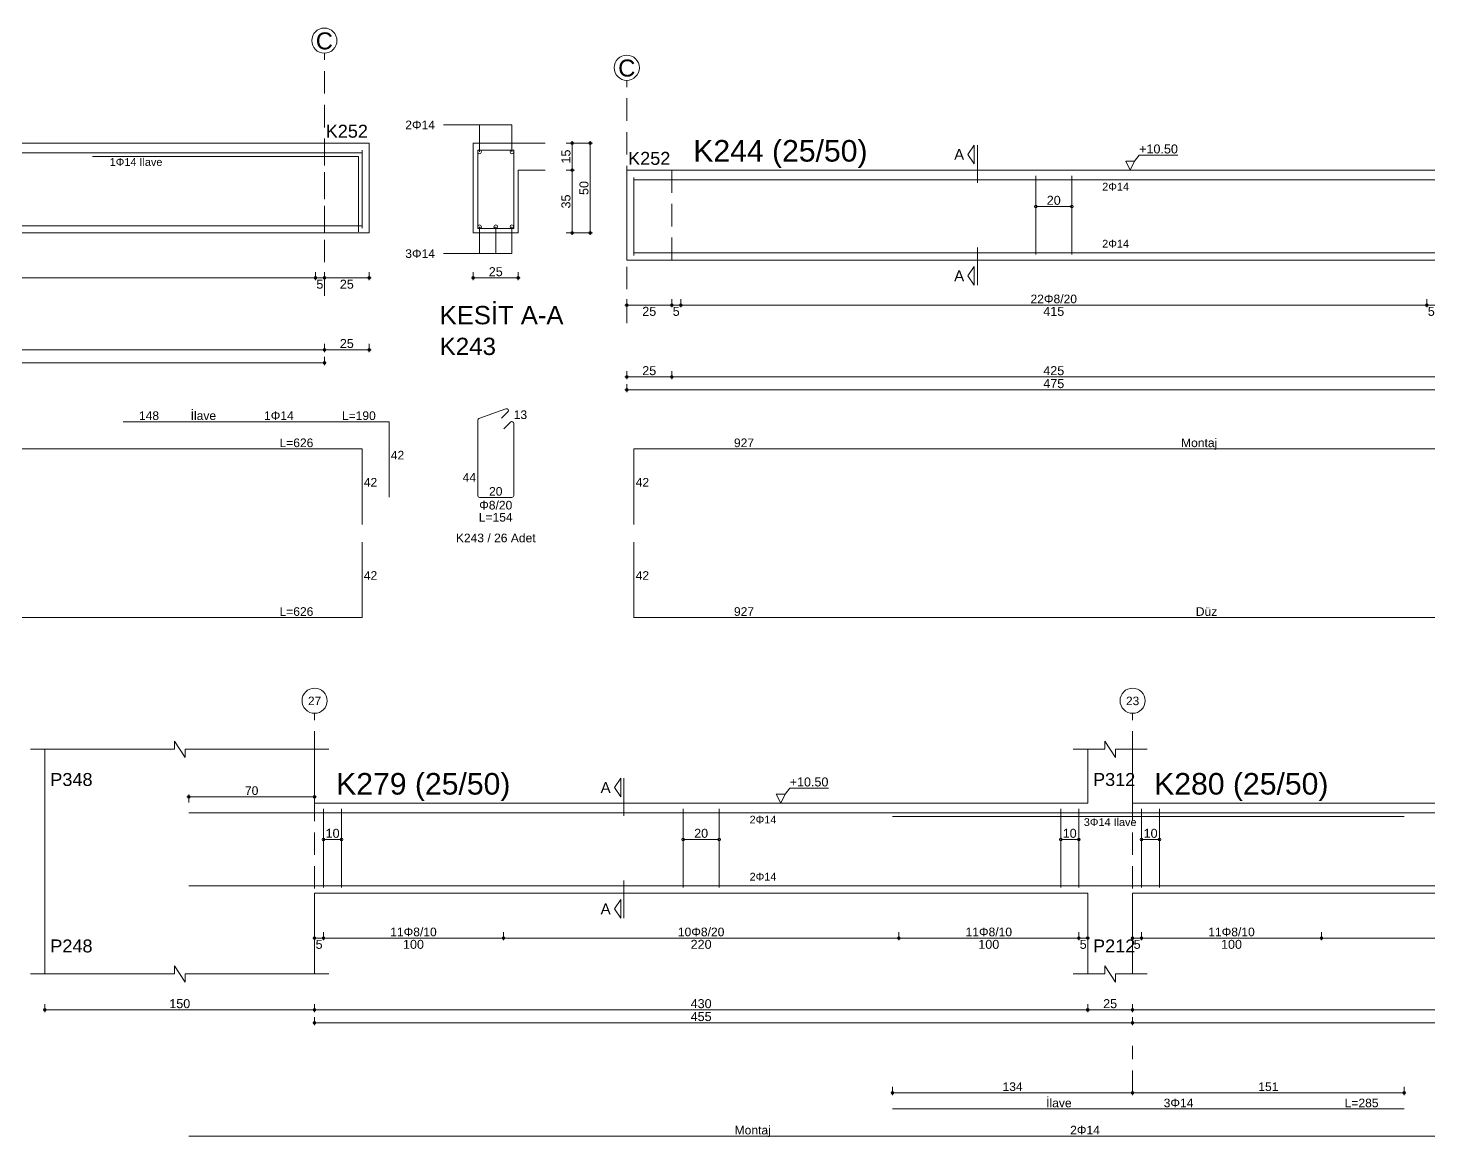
# Model space of a CAD drawing. Header units: millimetres. Extents: x 2232 to 85269, y -3593 to 5869.
# Drawn here: x 49187 to 50356, y -2487 to -1562 of the extents above; entities that cross this region are included whole.
import ezdxf

# ---------------------------------------------------------------- set-up
doc = ezdxf.new("R2010")
doc.units = ezdxf.units.MM
doc.linetypes.add('DASHDOT2', pattern=[12.7, 6.35, -3.175, 0, -3.175])
doc.linetypes.add('DASHED4', pattern=[18.75, 12.5, -6.25])
doc.layers.add('aks', color=251, linetype='DASHDOT2', lineweight=35)
for name, color, linetype in [('Donatı Topl. Uzun. Yazısı', 7, 'Continuous'), ('Donatı Uz. Yazısı', 7, 'Continuous'), ('Donatı Yazısı', 7, 'Continuous'), ('Donatı Çizgisi', 7, 'Continuous'), ('Kiriş', 7, 'Continuous'), ('Standart', 7, 'Continuous'), ('Ölçülendirme', 7, 'Continuous')]:
    doc.layers.add(name, color=color, linetype=linetype)
doc.styles.add('arial_1_18', font='arial.ttf', dxfattribs={"height": 0.2})

# ---------------------------------------------------------------- blocks, each defined once
blk = doc.blocks.new('IDE792Entity7480')
at = {"layer": 'aks', "color": 30, "linetype": 'DASHED4', "lineweight": 5}
for points in [[(19474.56, 2016.8), (19474.56, 2151.8)], [(19999.56, 2016.8), (19999.56, 2151.8)]]:
    blk.add_lwpolyline(points, dxfattribs=at)
at = {"layer": 'aks', "color": 1, "linetype": 'Continuous', "lineweight": 5}
for centre in [(19474.56, 2158.8), (19999.56, 2158.8)]:
    blk.add_circle(centre, 7, dxfattribs=at)
at = {"layer": 'Donatı Çizgisi', "color": 5, "linetype": 'Continuous', "lineweight": 5}
for points in [[(19478.56, 2054.4), (19478.56, 2097.8)], [(19478.56, 2096.4), (20020.56, 2096.4)], [(19739.56, 2055), (19739.56, 2098.6)], [(19759.56, 2055), (19759.56, 2098.6)], [(20020.56, 2054.4), (20020.56, 2097.8)], [(20084.89, 2054.3), (20084.89, 2097.9)], [(20084.89, 2097.9), (20104.89, 2097.9)], [(20104.89, 2054.3), (20104.89, 2097.9)], [(19870.56, 2094.4), (20018.56, 2094.4)], [(20018.56, 2052.4), (20018.56, 2094.4)], [(19478.56, 2055.8), (20020.56, 2055.8)], [(20084.89, 2054.3), (20104.89, 2054.3)], [(20085.56, 1948.54), (20100.57, 1954.01)], [(20098, 1948.69), (20101.64, 1952.33)], [(19887.56, 1946.8), (20035.56, 1946.8)], [(20035.56, 1904.8), (20035.56, 1946.8)], [(20084.89, 1905.72), (20084.89, 1947.59)], [(20099.37, 1942.78), (20103.15, 1946.56)], [(20104.89, 1905.72), (20104.89, 1945.84)], [(19478.56, 1889.7), (19478.56, 1931.7)], [(19478.56, 1931.7), (20020.56, 1931.7)], [(20020.56, 1889.7), (20020.56, 1931.7)], [(20085.91, 1904.7), (20103.87, 1904.7)], [(19478.56, 1837.85), (19478.56, 1879.85)], [(20020.56, 1837.85), (20020.56, 1879.85)], [(19478.56, 1837.85), (20020.56, 1837.85)]]:
    blk.add_lwpolyline(points, dxfattribs=at)
for centre in [(20085.89, 2096.9), (20103.89, 2096.9), (20085.89, 2055.3), (20094.89, 2055.3), (20103.89, 2055.3)]:
    blk.add_circle(centre, 1, dxfattribs=at)
for centre, start, end in [((20085.91, 1947.59), 110, 180), ((20100.92, 1953.05), 315, 110), ((20103.87, 1945.84), 0, 135), ((20085.91, 1905.72), 180, 270), ((20103.87, 1905.72), 270, 0)]:
    blk.add_arc(centre, 1.02, start, end, dxfattribs=at)
at = {"layer": 'Kiriş', "color": 1, "linetype": 'DASHED4', "lineweight": 5}
for points in [[(19474.56, 2051.8), (19474.56, 2101.8)], [(19499.56, 2051.8), (19499.56, 2101.8)], [(19999.56, 2051.8), (19999.56, 2101.8)], [(20024.56, 2051.8), (20024.56, 2101.8)]]:
    blk.add_lwpolyline(points, dxfattribs=at)
at = {"layer": 'Kiriş', "color": 1, "linetype": 'Continuous', "lineweight": 5}
for points in [[(19474.56, 2101.8), (20024.56, 2101.8)], [(19474.56, 2051.8), (19474.56, 2101.8)], [(20024.56, 2051.8), (20024.56, 2101.8)], [(20082.39, 2051.8), (20082.39, 2101.8)], [(20082.39, 2101.8), (20122.39, 2101.8)], [(20107.39, 2086.8), (20122.39, 2086.8)], [(20107.39, 2051.8), (20107.39, 2086.8)], [(19474.56, 2051.8), (20024.56, 2051.8)], [(20082.39, 2051.8), (20107.39, 2051.8)]]:
    blk.add_lwpolyline(points, dxfattribs=at)
at = {"layer": 'Ölçülendirme', "color": 1, "linetype": 'Continuous', "lineweight": 5}
for points in [[(19694.31, 2110.55), (19697.81, 2115.8)], [(19697.81, 2105.3), (19697.81, 2115.8)], [(19699.56, 2094.8), (19699.56, 2115.8)], [(20065.89, 2111.9), (20103.89, 2111.9)], [(20085.89, 2096.9), (20085.89, 2111.9)], [(20103.89, 2096.9), (20103.89, 2111.9)], [(19697.81, 2105.3), (19694.31, 2110.55)], [(19799.56, 2101.8), (19797.06, 2106.8)], [(19797.06, 2106.8), (19802.06, 2106.8)], [(19802.06, 2106.8), (19799.56, 2101.8)], [(19802.06, 2106.8), (19804.56, 2110.13)], [(19804.56, 2110.13), (19826.12, 2110.13)], [(19799.56, 2101.8), (19799.56, 2101.8)], [(20134.14, 2101.8), (20148.64, 2101.8)], [(20137.39, 2050.8), (20137.39, 2102.8)], [(20147.39, 2050.8), (20147.39, 2102.8)], [(19739.56, 2081.6), (19759.56, 2081.6)], [(20134.14, 2086.8), (20138.64, 2086.8)], [(19699.56, 2037.8), (19699.56, 2058.8)], [(20085.89, 2040.3), (20085.89, 2055.3)], [(20094.89, 2040.3), (20094.89, 2055.3)], [(20103.89, 2040.3), (20103.89, 2055.3)], [(20134.14, 2051.8), (20148.64, 2051.8)], [(19694.31, 2043.05), (19697.81, 2048.3)], [(19697.81, 2037.8), (19694.31, 2043.05)], [(19697.81, 2037.8), (19697.81, 2048.3)], [(20065.89, 2040.3), (20103.89, 2040.3)], [(19473.56, 2026.8), (20025.56, 2026.8)], [(19474.56, 2025.55), (19474.56, 2030.05)], [(19499.56, 2025.55), (19499.56, 2030.05)], [(19504.56, 2025.55), (19504.56, 2030.05)], [(19994.56, 2025.55), (19994.56, 2030.05)], [(19999.56, 2025.55), (19999.56, 2030.05)], [(20024.56, 2025.55), (20024.56, 2030.05)], [(20081.39, 2026.8), (20108.39, 2026.8)], [(20082.39, 2025.55), (20082.39, 2030.05)], [(20107.39, 2025.55), (20107.39, 2030.05)], [(19474.56, 1985.55), (19474.56, 1990.05)], [(19499.56, 1985.55), (19499.56, 1990.05)], [(19999.56, 1985.55), (19999.56, 1990.05)], [(20024.56, 1985.55), (20024.56, 1990.05)], [(19473.56, 1986.8), (20025.56, 1986.8)], [(19473.56, 1979.6), (20000.56, 1979.6)], [(19474.56, 1978.35), (19474.56, 1982.85)], [(19999.56, 1978.35), (19999.56, 1982.85)]]:
    blk.add_lwpolyline(points, dxfattribs=at)
for centre in [(20137.39, 2101.8), (20147.39, 2101.8), (19739.56, 2081.6), (19759.56, 2081.6), (20137.39, 2086.8), (20137.39, 2051.8), (20147.39, 2051.8), (19474.56, 2026.8), (19499.56, 2026.8), (19499.56, 2026.8), (19504.56, 2026.8), (19504.56, 2026.8), (19994.56, 2026.8), (19994.56, 2026.8), (19999.56, 2026.8), (19999.56, 2026.8), (20024.56, 2026.8), (20082.39, 2026.8), (20107.39, 2026.8), (19474.56, 1986.8), (19499.56, 1986.8), (19499.56, 1986.8), (19999.56, 1986.8), (19999.56, 1986.8), (20024.56, 1986.8), (19474.56, 1979.6), (19999.56, 1979.6)]:
    blk.add_circle(centre, 0.75, dxfattribs=at)
at = {"layer": 'aks', "color": 1, "linetype": 'Continuous', "lineweight": 5, "style": 'arial_1_18'}
for s, p in [('A', (19470.16, 2153.92)), ('C', (19994.79, 2153.92))]:
    blk.add_text(s, height=9.45, dxfattribs=at).set_placement(p)
at = {"layer": 'Donatı Topl. Uzun. Yazısı', "color": 1, "linetype": 'Continuous', "lineweight": 5, "style": 'arial_1_18'}
for s, p in [('L=190', (20009.32, 1947.76)), ('L=626', (19974.62, 1932.66)), ('L=154', (20085.47, 1891.26)), ('L=626', (19974.62, 1838.81))]:
    blk.add_text(s, height=4.8, dxfattribs=at).set_placement(p)
at = {"layer": 'Donatı Uz. Yazısı', "color": 1, "linetype": 'Continuous', "lineweight": 5, "style": 'arial_1_18'}
for s, p in [('148', (19896.44, 1947.76)), ('13', (20104.89, 1948.3)), ('542', (19511.08, 1932.66)), ('42', (20036.52, 1925.8)), ('44', (20076.47, 1913.42)), ('42', (19479.52, 1910.7)), ('42', (20021.52, 1910.7)), ('20', (20091.16, 1905.66)), ('42', (19479.52, 1858.85)), ('42', (20021.52, 1858.85)), ('542', (19511.08, 1838.81))]:
    blk.add_text(s, height=4.8, dxfattribs=at).set_placement(p)
at = {"layer": 'Donatı Yazısı', "color": 5, "linetype": 'Continuous', "lineweight": 5, "style": 'arial_1_18'}
for s, height, p in [('2Φ14', 4.8, (20044.56, 2109.5)), ('1Φ14 İlave', 4.32, (19880.16, 2089.12)), ('3Φ14', 4.8, (20044.56, 2037.9)), ('1Φ14', 4.8, (19966, 1947.76)), ('2Φ14', 4.8, (19765.82, 1932.66)), ('Φ8/20', 4.8, (20085.69, 1897.98)), ('K243 / 26 Adet', 4.8, (20072.71, 1879.74)), ('3Φ14', 4.8, (19765.82, 1838.81))]:
    blk.add_text(s, height=height, dxfattribs=at).set_placement(p)
for s, p in [('2Φ14', (19776.52, 2090.52)), ('3Φ14', (19776.52, 2058.76))]:
    blk.add_text(s, height=4.32, rotation=360, dxfattribs=at).set_placement(p)
at = {"layer": 'Donatı Yazısı', "color": 1, "linetype": 'Continuous', "lineweight": 5, "style": 'arial_1_18'}
for s, p in [('İlave', (19925.19, 1947.76)), ('Montaj', (19648.13, 1932.66)), ('Düz', (19656.33, 1838.81))]:
    blk.add_text(s, height=4.8, dxfattribs=at).set_placement(p)
at = {"layer": 'Kiriş', "color": 1, "linetype": 'Continuous', "lineweight": 5, "style": 'arial_1_18'}
for s, height, p in [('K246', 7.2, (19475.31, 2104.8)), ('K243 (25/50)', 12, (19511.56, 2106.6)), ('K252', 7.2, (20000.31, 2104.8)), ('KESİT A-A', 10.2, (20063.69, 2001)), ('K243', 9.6, (20063.69, 1983.92))]:
    blk.add_text(s, height=height, dxfattribs=at).set_placement(p)
at = {"layer": 'Ölçülendirme', "color": 1, "linetype": 'Continuous', "lineweight": 5, "style": 'arial_1_18'}
for s, height, p in [('A', 5.95, (19686.66, 2107.57)), ('+10.50', 5, (19804.56, 2111.13)), ('A', 5.95, (19686.66, 2040.07)), ('25', 5, (20091.01, 2027.76)), ('25', 5, (19483.17, 2020.8)), ('5', 5, (19500.11, 2020.8)), ('490', 5, (19743.73, 2020.8)), ('5', 5, (19995.11, 2020.8)), ('25', 5, (20008.17, 2020.8)), ('25', 5, (19483.17, 1987.8)), ('500', 5, (19743.73, 1987.8)), ('25', 5, (20008.17, 1987.8)), ('525', 5, (19743.73, 1980.6))]:
    blk.add_text(s, height=height, dxfattribs=at).set_placement(p)
for s, rotation, p in [('15', 90, (20136.43, 2090.42)), ('20', 360, (19745.67, 2082.56)), ('35', 90, (20136.43, 2065.42)), ('50', 90, (20146.43, 2072.92))]:
    blk.add_text(s, height=5, rotation=rotation, dxfattribs=at).set_placement(p)
at = {"layer": 'Ölçülendirme', "color": 5, "linetype": 'Continuous', "lineweight": 5, "style": 'arial_1_18'}
blk.add_text('26Φ8/20', height=4.8, dxfattribs=at).set_placement((19736.63, 2027.8))
blk = doc.blocks.new('IDE792Entity7481')
at = {"layer": 'aks', "color": 30, "linetype": 'DASHED4', "lineweight": 5}
blk.add_lwpolyline([(20167.76, 2001.7), (20167.76, 2136.7)], dxfattribs=at)
at = {"layer": 'aks', "color": 1, "linetype": 'Continuous', "lineweight": 5}
blk.add_circle((20167.76, 2143.7), 7, dxfattribs=at)
at = {"layer": 'Donatı Çizgisi', "color": 5, "linetype": 'Continuous', "lineweight": 5}
for points in [[(20171.76, 2039.3), (20171.76, 2082.7)], [(20171.76, 2081.3), (21098.76, 2081.3)], [(20395.26, 2039.9), (20395.26, 2083.5)], [(20415.26, 2039.9), (20415.26, 2083.5)], [(20171.76, 2040.7), (21098.76, 2040.7)], [(20171.76, 1889.7), (20171.76, 1931.7)], [(20171.76, 1931.7), (21098.76, 1931.7)], [(20171.76, 1837.85), (20171.76, 1879.85)], [(20171.76, 1837.85), (21098.76, 1837.85)]]:
    blk.add_lwpolyline(points, dxfattribs=at)
at = {"layer": 'Kiriş', "color": 1, "linetype": 'DASHED4', "lineweight": 5}
for points in [[(20167.76, 2036.7), (20167.76, 2086.7)], [(20192.76, 2036.7), (20192.76, 2086.7)]]:
    blk.add_lwpolyline(points, dxfattribs=at)
at = {"layer": 'Kiriş', "color": 1, "linetype": 'Continuous', "lineweight": 5}
for points in [[(20167.76, 2086.7), (21102.76, 2086.7)], [(20167.76, 2036.7), (20167.76, 2086.7)], [(20167.76, 2036.7), (21102.76, 2036.7)]]:
    blk.add_lwpolyline(points, dxfattribs=at)
at = {"layer": 'Ölçülendirme', "color": 1, "linetype": 'Continuous', "lineweight": 5}
for points in [[(20357.51, 2095.45), (20361.01, 2100.7)], [(20361.01, 2090.2), (20361.01, 2100.7)], [(20362.76, 2079.7), (20362.76, 2100.7)], [(20361.01, 2090.2), (20357.51, 2095.45)], [(20447.76, 2086.7), (20445.26, 2091.7)], [(20445.26, 2091.7), (20450.26, 2091.7)], [(20450.26, 2091.7), (20447.76, 2086.7)], [(20450.26, 2091.7), (20452.76, 2095.03)], [(20452.76, 2095.03), (20474.32, 2095.03)], [(20447.76, 2086.7), (20447.76, 2086.7)], [(20395.26, 2066.5), (20415.26, 2066.5)], [(20362.76, 2022.7), (20362.76, 2043.7)], [(20357.51, 2027.95), (20361.01, 2033.2)], [(20361.01, 2022.7), (20357.51, 2027.95)], [(20361.01, 2022.7), (20361.01, 2033.2)], [(20166.76, 2011.7), (21103.76, 2011.7)], [(20167.76, 2010.45), (20167.76, 2014.95)], [(20192.76, 2010.45), (20192.76, 2014.95)], [(20197.76, 2010.45), (20197.76, 2014.95)], [(20612.76, 2010.45), (20612.76, 2014.95)], [(20166.76, 1971.7), (21103.76, 1971.7)], [(20167.76, 1970.45), (20167.76, 1974.95)], [(20192.76, 1970.45), (20192.76, 1974.95)], [(20166.76, 1964.5), (21103.76, 1964.5)], [(20167.76, 1963.25), (20167.76, 1967.75)]]:
    blk.add_lwpolyline(points, dxfattribs=at)
for centre in [(20395.26, 2066.5), (20415.26, 2066.5), (20167.76, 2011.7), (20192.76, 2011.7), (20192.76, 2011.7), (20197.76, 2011.7), (20197.76, 2011.7), (20612.76, 2011.7), (20612.76, 2011.7), (20167.76, 1971.7), (20192.76, 1971.7), (20192.76, 1971.7), (20167.76, 1964.5)]:
    blk.add_circle(centre, 0.75, dxfattribs=at)
at = {"layer": 'aks', "color": 1, "linetype": 'Continuous', "lineweight": 5, "style": 'arial_1_18'}
blk.add_text('C', height=9.45, dxfattribs=at).set_placement((20163, 2138.82))
at = {"layer": 'Donatı Uz. Yazısı', "color": 1, "linetype": 'Continuous', "lineweight": 5, "style": 'arial_1_18'}
for s, p in [('927', (20227.38, 1932.66)), ('42', (20172.72, 1910.7)), ('42', (20172.72, 1858.85)), ('927', (20227.38, 1838.81))]:
    blk.add_text(s, height=4.8, dxfattribs=at).set_placement(p)
at = {"layer": 'Donatı Yazısı', "color": 5, "linetype": 'Continuous', "lineweight": 5, "style": 'arial_1_18'}
for p in [(20432.22, 2075.42), (20432.22, 2043.66)]:
    blk.add_text('2Φ14', height=4.32, rotation=360, dxfattribs=at).set_placement(p)
at = {"layer": 'Donatı Yazısı', "color": 1, "linetype": 'Continuous', "lineweight": 5, "style": 'arial_1_18'}
for s, p in [('Montaj', (20476.08, 1932.66)), ('Düz', (20484.29, 1838.81))]:
    blk.add_text(s, height=4.8, dxfattribs=at).set_placement(p)
at = {"layer": 'Kiriş', "color": 1, "linetype": 'Continuous', "lineweight": 5, "style": 'arial_1_18'}
for s, height, p in [('K244 (25/50)', 12, (20204.76, 2091.5)), ('K252', 7.2, (20168.51, 2089.7))]:
    blk.add_text(s, height=height, dxfattribs=at).set_placement(p)
at = {"layer": 'Ölçülendirme', "color": 1, "linetype": 'Continuous', "lineweight": 5, "style": 'arial_1_18'}
for s, height, p in [('A', 5.95, (20349.87, 2092.48)), ('+10.50', 5, (20452.76, 2096.03)), ('A', 5.95, (20349.87, 2024.98)), ('25', 5, (20176.37, 2005.7)), ('5', 5, (20193.32, 2005.7)), ('415', 5, (20399.43, 2005.7)), ('5', 5, (20613.32, 2005.7)), ('25', 5, (20176.37, 1972.7)), ('425', 5, (20399.43, 1972.7)), ('475', 5, (20399.43, 1965.5))]:
    blk.add_text(s, height=height, dxfattribs=at).set_placement(p)
blk.add_text('20', height=5, rotation=360, dxfattribs=at).set_placement((20401.37, 2067.46))
at = {"layer": 'Ölçülendirme', "color": 5, "linetype": 'Continuous', "lineweight": 5, "style": 'arial_1_18'}
blk.add_text('22Φ8/20', height=4.8, dxfattribs=at).set_placement((20392.33, 2012.7))
blk = doc.blocks.new('IDE792Entity7512')
at = {"layer": 'aks', "color": 30, "linetype": 'DASHED4', "lineweight": 5}
for points in [[(20782.86, 1678.85), (20782.86, 1813.85)], [(21237.86, 1678.85), (21237.86, 1813.85)], [(21237.86, 1602.75), (21237.86, 1628.85)]]:
    blk.add_lwpolyline(points, dxfattribs=at)
at = {"layer": 'aks', "color": 1, "linetype": 'Continuous', "lineweight": 5}
for centre in [(20782.86, 1820.85), (21237.86, 1820.85)]:
    blk.add_circle(centre, 7, dxfattribs=at)
at = {"layer": 'Donatı Çizgisi', "color": 5, "linetype": 'Continuous', "lineweight": 5}
for points in [[(20712.86, 1758.45), (22362.86, 1758.45)], [(20787.86, 1717.05), (20787.86, 1760.65)], [(20797.86, 1717.05), (20797.86, 1760.65)], [(20987.86, 1717.05), (20987.86, 1760.65)], [(21007.86, 1717.05), (21007.86, 1760.65)], [(21104.36, 1756.45), (21388.86, 1756.45)], [(21197.86, 1717.05), (21197.86, 1760.65)], [(21207.86, 1717.05), (21207.86, 1760.65)], [(21242.86, 1717.05), (21242.86, 1760.65)], [(21252.86, 1717.05), (21252.86, 1760.65)], [(20712.86, 1717.85), (22362.86, 1717.85)], [(21104.36, 1593.75), (21388.86, 1593.75)], [(20712.86, 1578.65), (21637.86, 1578.65)]]:
    blk.add_lwpolyline(points, dxfattribs=at)
at = {"layer": 'Kiriş', "color": 1, "linetype": 'Continuous', "lineweight": 5}
for points in [[(20624.86, 1793.85), (20704.86, 1793.85)], [(20632.86, 1668.85), (20632.86, 1793.85)], [(20704.86, 1793.85), (20704.86, 1798.35)], [(20710.86, 1789.35), (20704.86, 1798.35)], [(20710.86, 1789.35), (20710.86, 1793.85)], [(20710.86, 1793.85), (20790.86, 1793.85)], [(20782.86, 1763.85), (20782.86, 1793.85)], [(21204.86, 1793.85), (21222.36, 1793.85)], [(21212.86, 1763.85), (21212.86, 1793.85)], [(21222.36, 1793.85), (21222.36, 1798.35)], [(21228.36, 1789.35), (21222.36, 1798.35)], [(21228.36, 1793.85), (21245.86, 1793.85)], [(21228.36, 1789.35), (21228.36, 1793.85)], [(21237.86, 1763.85), (21237.86, 1793.85)], [(20782.86, 1763.85), (21212.86, 1763.85)], [(21237.86, 1763.85), (21837.86, 1763.85)], [(20782.86, 1713.85), (21212.86, 1713.85)], [(20782.86, 1668.85), (20782.86, 1713.85)], [(21212.86, 1668.85), (21212.86, 1713.85)], [(21237.86, 1713.85), (21837.86, 1713.85)], [(21237.86, 1668.85), (21237.86, 1713.85)], [(20624.86, 1668.85), (20704.86, 1668.85)], [(20710.86, 1664.35), (20704.86, 1673.35)], [(20704.86, 1668.85), (20704.86, 1673.35)], [(20710.86, 1668.85), (20790.86, 1668.85)], [(20710.86, 1664.35), (20710.86, 1668.85)], [(21204.86, 1668.85), (21222.36, 1668.85)], [(21228.36, 1664.35), (21222.36, 1673.35)], [(21222.36, 1668.85), (21222.36, 1673.35)], [(21228.36, 1668.85), (21245.86, 1668.85)], [(21228.36, 1664.35), (21228.36, 1668.85)]]:
    blk.add_lwpolyline(points, dxfattribs=at)
at = {"layer": 'Ölçülendirme', "color": 1, "linetype": 'Continuous', "lineweight": 5}
for points in [[(20949.61, 1772.6), (20953.11, 1777.85)], [(20953.11, 1767.35), (20953.11, 1777.85)], [(20954.86, 1756.85), (20954.86, 1777.85)], [(20953.11, 1767.35), (20949.61, 1772.6)], [(21044.61, 1768.85), (21047.11, 1772.18)], [(21047.11, 1772.18), (21068.67, 1772.18)], [(20711.86, 1767.45), (20783.86, 1767.45)], [(20712.86, 1764.2), (20712.86, 1768.7)], [(20782.86, 1764.2), (20782.86, 1768.7)], [(21042.11, 1763.85), (21039.61, 1768.85)], [(21039.61, 1768.85), (21044.61, 1768.85)], [(21044.61, 1768.85), (21042.11, 1763.85)], [(21042.11, 1763.85), (21042.11, 1763.85)], [(20787.86, 1743.65), (20797.86, 1743.65)], [(20987.86, 1743.65), (21007.86, 1743.65)], [(21197.86, 1743.65), (21207.86, 1743.65)], [(21242.86, 1743.65), (21252.86, 1743.65)], [(20954.86, 1699.85), (20954.86, 1720.85)], [(20949.61, 1705.1), (20953.11, 1710.35)], [(20953.11, 1699.85), (20953.11, 1710.35)], [(20953.11, 1699.85), (20949.61, 1705.1)], [(20782.86, 1687.6), (20782.86, 1692.1)], [(20787.86, 1687.6), (20787.86, 1692.1)], [(20887.86, 1687.6), (20887.86, 1692.1)], [(21107.86, 1687.6), (21107.86, 1692.1)], [(21207.86, 1687.6), (21207.86, 1692.1)], [(21212.86, 1687.6), (21212.86, 1692.1)], [(21237.86, 1687.6), (21237.86, 1692.1)], [(21242.86, 1687.6), (21242.86, 1692.1)], [(21342.86, 1687.6), (21342.86, 1692.1)], [(20781.86, 1688.85), (21213.86, 1688.85)], [(21236.86, 1688.85), (21838.86, 1688.85)], [(20632.86, 1647.6), (20632.86, 1652.1)], [(20782.86, 1647.6), (20782.86, 1652.1)], [(21212.86, 1647.6), (21212.86, 1652.1)], [(21237.86, 1647.6), (21237.86, 1652.1)], [(20631.86, 1648.85), (22443.86, 1648.85)], [(20782.86, 1640.4), (20782.86, 1644.9)], [(21237.86, 1640.4), (21237.86, 1644.9)], [(20781.86, 1641.65), (22293.86, 1641.65)], [(21104.36, 1601.5), (21104.36, 1606)], [(21237.86, 1601.5), (21237.86, 1606)], [(21237.86, 1601.5), (21237.86, 1606)], [(21388.86, 1601.5), (21388.86, 1606)], [(21103.36, 1602.75), (21238.86, 1602.75)], [(21236.86, 1602.75), (21389.86, 1602.75)]]:
    blk.add_lwpolyline(points, dxfattribs=at)
for centre in [(20712.86, 1767.45), (20782.86, 1767.45), (20787.86, 1743.65), (20797.86, 1743.65), (20987.86, 1743.65), (21007.86, 1743.65), (21197.86, 1743.65), (21207.86, 1743.65), (21242.86, 1743.65), (21252.86, 1743.65), (20782.86, 1688.85), (20787.86, 1688.85), (20787.86, 1688.85), (20887.86, 1688.85), (20887.86, 1688.85), (21107.86, 1688.85), (21107.86, 1688.85), (21207.86, 1688.85), (21207.86, 1688.85), (21212.86, 1688.85), (21237.86, 1688.85), (21242.86, 1688.85), (21242.86, 1688.85), (21342.86, 1688.85), (21342.86, 1688.85), (20632.86, 1648.85), (20782.86, 1648.85), (20782.86, 1648.85), (21212.86, 1648.85), (21212.86, 1648.85), (21237.86, 1648.85), (21237.86, 1648.85), (20782.86, 1641.65), (21237.86, 1641.65), (21237.86, 1641.65), (21104.36, 1602.75), (21237.86, 1602.75), (21237.86, 1602.75), (21388.86, 1602.75)]:
    blk.add_circle(centre, 0.75, dxfattribs=at)
at = {"layer": 'aks', "color": 1, "linetype": 'Continuous', "lineweight": 5, "style": 'arial_1_18'}
for s, p in [('27', (20779.19, 1818.41)), ('23', (21234.19, 1818.41))]:
    blk.add_text(s, height=4.725, dxfattribs=at).set_placement(p)
at = {"layer": 'Donatı Topl. Uzun. Yazısı', "color": 1, "linetype": 'Continuous', "lineweight": 5, "style": 'arial_1_18'}
blk.add_text('L=285', height=4.8, dxfattribs=at).set_placement((21355.8, 1594.71))
at = {"layer": 'Donatı Yazısı', "color": 5, "linetype": 'Continuous', "lineweight": 5, "style": 'arial_1_18'}
for p in [(21024.82, 1752.57), (21024.82, 1720.81)]:
    blk.add_text('2Φ14', height=4.32, rotation=360, dxfattribs=at).set_placement(p)
for s, height, p in [('3Φ14 İlave', 4.32, (21210.7, 1751.17)), ('3Φ14', 4.8, (21255.14, 1594.71)), ('2Φ14', 4.8, (21203.11, 1579.61))]:
    blk.add_text(s, height=height, dxfattribs=at).set_placement(p)
at = {"layer": 'Donatı Yazısı', "color": 1, "linetype": 'Continuous', "lineweight": 5, "style": 'arial_1_18'}
for s, p in [('İlave', (21189.77, 1594.71)), ('Montaj', (21016.48, 1579.61))]:
    blk.add_text(s, height=4.8, dxfattribs=at).set_placement(p)
at = {"layer": 'Kiriş', "color": 1, "linetype": 'Continuous', "lineweight": 5, "style": 'arial_1_18'}
for s, height, p in [('P348', 7.2, (20635.86, 1773.45)), ('K279 (25/50)', 12, (20794.86, 1768.65)), ('P312', 7.2, (21215.86, 1773.45)), ('K280 (25/50)', 12, (21249.86, 1768.65)), ('P248', 7.2, (20635.86, 1680.85)), ('P212', 7.2, (21215.86, 1680.85))]:
    blk.add_text(s, height=height, dxfattribs=at).set_placement(p)
at = {"layer": 'Ölçülendirme', "color": 1, "linetype": 'Continuous', "lineweight": 5, "style": 'arial_1_18'}
for s, height, p in [('+10.50', 5, (21047.11, 1773.18)), ('70', 4.8, (20744.13, 1768.45)), ('A', 5.95, (20941.97, 1769.62)), ('A', 5.95, (20941.97, 1702.12)), ('5', 5, (20783.42, 1682.85)), ('100', 5, (20832.03, 1682.85)), ('220', 5, (20992.03, 1682.85)), ('100', 5, (21152.03, 1682.85)), ('5', 5, (21208.42, 1682.85)), ('5', 5, (21238.42, 1682.85)), ('100', 5, (21287.03, 1682.85)), ('150', 5, (20702.03, 1649.85)), ('430', 5, (20992.03, 1649.85)), ('25', 5, (21221.47, 1649.85)), ('455', 5, (20992.03, 1642.65))]:
    blk.add_text(s, height=height, dxfattribs=at).set_placement(p)
for s, p in [('10', (20788.98, 1744.61)), ('20', (20993.98, 1744.61)), ('10', (21198.97, 1744.61)), ('10', (21243.98, 1744.61))]:
    blk.add_text(s, height=5, rotation=360, dxfattribs=at).set_placement(p)
at = {"layer": 'Ölçülendirme', "color": 5, "linetype": 'Continuous', "lineweight": 5, "style": 'arial_1_18'}
for s, p in [('11Φ8/10', (20824.93, 1689.85)), ('10Φ8/20', (20984.93, 1689.85)), ('11Φ8/10', (21144.93, 1689.85)), ('11Φ8/10', (21279.93, 1689.85)), ('134', (21165.52, 1603.75)), ('151', (21307.77, 1603.75))]:
    blk.add_text(s, height=4.8, dxfattribs=at).set_placement(p)

msp = doc.modelspace()

# ---------------------------------------------------------------- block references
at = {"layer": 'Standart', "xscale": 1.5, "yscale": 1.5, "zscale": 1.5}
for name, p in [('IDE792Entity7480', (19434.7, -4810.7)), ('IDE792Entity7481', (19434.7, -4810.7)), ('IDE792Entity7512', (18251.6, -4854.6))]:
    msp.add_blockref(name, p, dxfattribs=at)

doc.saveas('drawing.dxf')
